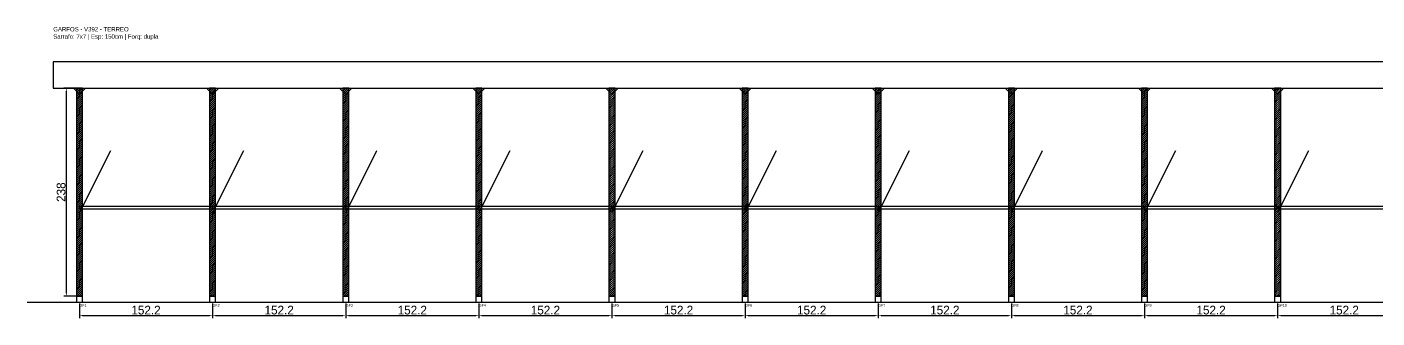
# Model space of a CAD drawing. Header units: metres. Extents: x -30 to 3135, y -25 to 308.
# Drawn here: x -30 to 1514, y -25 to 308 of the extents above; entities that cross this region are included whole.
import ezdxf

# ---------------------------------------------------------------- set-up
doc = ezdxf.new("R2010")
doc.units = ezdxf.units.M
for name, color, linetype in [('BARRA_ANCORAGEM', 1, 'Continuous'), ('COTA', 241, 'Continuous'), ('GARFOS OK', 3, 'Continuous'), ('NOME DA VIGA', 6, 'Continuous'), ('SARR_7x7', 40, 'Continuous'), ('TIRAS REESCORAMENTO', 252, 'Continuous'), ('VIGAS', 3, 'Continuous')]:
    doc.layers.add(name, color=color, linetype=linetype)
doc.dimstyles.new('EZ DXF', dxfattribs={"dimtxt": 10, "dimasz": 3.5, "dimexe": 3, "dimexo": 1.5, "dimgap": 1, "dimtad": 1, "dimdec": 1, "dimdsep": 46, "dimcen": 2.5, "dimazin": 3, "dimtfac": 1, "dimtmove": 0, "dimatfit": 3})

msp = doc.modelspace()

# ---------------------------------------------------------------- hatches: boundary and pattern name
at = {"layer": 'COTA'}
h = msp.add_hatch(dxfattribs=at)
h.set_pattern_fill('ANSI31', scale=0.5)
h.paths.add_polyline_path([(26.5, 0), (33.5, 0), (33.5, 238), (26.5, 238)])
h = msp.add_hatch(dxfattribs=at)
h.set_pattern_fill('ANSI31', scale=0.5)
h.paths.add_polyline_path([(178.74, 0), (185.74, 0), (185.74, 238), (178.74, 238)])
h = msp.add_hatch(dxfattribs=at)
h.set_pattern_fill('ANSI31', scale=0.5)
h.paths.add_polyline_path([(330.98, 0), (337.98, 0), (337.98, 238), (330.98, 238)])
h = msp.add_hatch(dxfattribs=at)
h.set_pattern_fill('ANSI31', scale=0.5)
h.paths.add_polyline_path([(483.22, 0), (490.22, 0), (490.22, 238), (483.22, 238)])
h = msp.add_hatch(dxfattribs=at)
h.set_pattern_fill('ANSI31', scale=0.5)
h.paths.add_polyline_path([(635.46, 0), (642.46, 0), (642.46, 238), (635.46, 238)])
h = msp.add_hatch(dxfattribs=at)
h.set_pattern_fill('ANSI31', scale=0.5)
h.paths.add_polyline_path([(787.7, 0), (794.7, 0), (794.7, 238), (787.7, 238)])
h = msp.add_hatch(dxfattribs=at)
h.set_pattern_fill('ANSI31', scale=0.5)
h.paths.add_polyline_path([(939.94, 0), (946.94, 0), (946.94, 238), (939.94, 238)])
h = msp.add_hatch(dxfattribs=at)
h.set_pattern_fill('ANSI31', scale=0.5)
h.paths.add_polyline_path([(1092.18, 0), (1099.18, 0), (1099.18, 238), (1092.18, 238)])
h = msp.add_hatch(dxfattribs=at)
h.set_pattern_fill('ANSI31', scale=0.5)
h.paths.add_polyline_path([(1244.42, 0), (1251.42, 0), (1251.42, 238), (1244.42, 238)])
h = msp.add_hatch(dxfattribs=at)
h.set_pattern_fill('ANSI31', scale=0.5)
h.paths.add_polyline_path([(1396.66, 0), (1403.66, 0), (1403.66, 238), (1396.66, 238)])

# ---------------------------------------------------------------- linework, layer by layer
at = {"layer": 'BARRA_ANCORAGEM'}
for p, q in [((30, 95.2), (65.7, 166.6)), ((182.24, 95.2), (217.94, 166.6)), ((334.48, 95.2), (370.18, 166.6)), ((486.72, 95.2), (522.42, 166.6)), ((638.96, 95.2), (674.66, 166.6)), ((791.2, 95.2), (826.9, 166.6)), ((943.44, 95.2), (979.14, 166.6)), ((1095.68, 95.2), (1131.38, 166.6)), ((1247.92, 95.2), (1283.62, 166.6)), ((1400.16, 95.2), (1435.86, 166.6))]:
    msp.add_line(p, q, dxfattribs=at)
at = {"layer": 'GARFOS OK'}
for p, q in [((30, 231), (23, 238)), ((23, 238), (37, 238)), ((30, 231), (37, 238)), ((182.24, 231), (175.24, 238)), ((175.24, 238), (189.24, 238)), ((182.24, 231), (189.24, 238)), ((334.48, 231), (327.48, 238)), ((327.48, 238), (341.48, 238)), ((334.48, 231), (341.48, 238)), ((486.72, 231), (479.72, 238)), ((479.72, 238), (493.72, 238)), ((486.72, 231), (493.72, 238)), ((638.96, 231), (631.96, 238)), ((631.96, 238), (645.96, 238)), ((638.96, 231), (645.96, 238)), ((791.2, 231), (784.2, 238)), ((784.2, 238), (798.2, 238)), ((791.2, 231), (798.2, 238)), ((943.44, 231), (936.44, 238)), ((936.44, 238), (950.44, 238)), ((943.44, 231), (950.44, 238)), ((1095.68, 231), (1088.68, 238)), ((1088.68, 238), (1102.68, 238)), ((1095.68, 231), (1102.68, 238)), ((1247.92, 231), (1240.92, 238)), ((1240.92, 238), (1254.92, 238)), ((1247.92, 231), (1254.92, 238)), ((1400.16, 231), (1393.16, 238)), ((1393.16, 238), (1407.16, 238)), ((1400.16, 231), (1407.16, 238))]:
    msp.add_line(p, q, dxfattribs=at)
at = {"layer": 'GARFOS OK', "linetype": 'CONTINUOUS'}
msp.add_line((-30, -7), (3134.81, -7), dxfattribs=at)
at = {"layer": 'GARFOS OK'}
for points in [[(26.5, 0), (33.5, 0), (33.5, 238), (26.5, 238), (26.5, 0)], [(178.74, 0), (185.74, 0), (185.74, 238), (178.74, 238), (178.74, 0)], [(330.98, 0), (337.98, 0), (337.98, 238), (330.98, 238), (330.98, 0)], [(483.22, 0), (490.22, 0), (490.22, 238), (483.22, 238), (483.22, 0)], [(635.46, 0), (642.46, 0), (642.46, 238), (635.46, 238), (635.46, 0)], [(787.7, 0), (794.7, 0), (794.7, 238), (787.7, 238), (787.7, 0)], [(939.94, 0), (946.94, 0), (946.94, 238), (939.94, 238), (939.94, 0)], [(1092.18, 0), (1099.18, 0), (1099.18, 238), (1092.18, 238), (1092.18, 0)], [(1244.42, 0), (1251.42, 0), (1251.42, 238), (1244.42, 238), (1244.42, 0)], [(1396.66, 0), (1403.66, 0), (1403.66, 238), (1396.66, 238), (1396.66, 0)]]:
    msp.add_lwpolyline(points, dxfattribs=at)
at = {"layer": 'SARR_7x7'}
for points in [[(26.5, -7), (33.5, -7), (33.5, 0), (26.5, 0), (26.5, -7)], [(178.74, -7), (185.74, -7), (185.74, 0), (178.74, 0), (178.74, -7)], [(330.98, -7), (337.98, -7), (337.98, 0), (330.98, 0), (330.98, -7)], [(483.22, -7), (490.22, -7), (490.22, 0), (483.22, 0), (483.22, -7)], [(635.46, -7), (642.46, -7), (642.46, 0), (635.46, 0), (635.46, -7)], [(787.7, -7), (794.7, -7), (794.7, 0), (787.7, 0), (787.7, -7)], [(939.94, -7), (946.94, -7), (946.94, 0), (939.94, 0), (939.94, -7)], [(1092.18, -7), (1099.18, -7), (1099.18, 0), (1092.18, 0), (1092.18, -7)], [(1244.42, -7), (1251.42, -7), (1251.42, 0), (1244.42, 0), (1244.42, -7)], [(1396.66, -7), (1403.66, -7), (1403.66, 0), (1396.66, 0), (1396.66, -7)]]:
    msp.add_lwpolyline(points, dxfattribs=at)
at = {"layer": 'TIRAS REESCORAMENTO'}
for points in [[(30, 100), (182.24, 100), (182.24, 102.5), (30, 102.5), (30, 100)], [(182.24, 100), (334.48, 100), (334.48, 102.5), (182.24, 102.5), (182.24, 100)], [(334.48, 100), (486.72, 100), (486.72, 102.5), (334.48, 102.5), (334.48, 100)], [(486.72, 100), (638.96, 100), (638.96, 102.5), (486.72, 102.5), (486.72, 100)], [(638.96, 100), (791.2, 100), (791.2, 102.5), (638.96, 102.5), (638.96, 100)], [(791.2, 100), (943.44, 100), (943.44, 102.5), (791.2, 102.5), (791.2, 100)], [(943.44, 100), (1095.68, 100), (1095.68, 102.5), (943.44, 102.5), (943.44, 100)], [(1095.68, 100), (1247.92, 100), (1247.92, 102.5), (1095.68, 102.5), (1095.68, 100)], [(1247.92, 100), (1400.16, 100), (1400.16, 102.5), (1247.92, 102.5), (1247.92, 100)], [(1400.16, 100), (1552.41, 100), (1552.41, 102.5), (1400.16, 102.5), (1400.16, 100)]]:
    msp.add_lwpolyline(points, dxfattribs=at)
at = {"layer": 'VIGAS'}
msp.add_lwpolyline([(0, 238), (3104.81, 238), (3104.81, 268), (0, 268), (0, 238)], dxfattribs=at)

# ---------------------------------------------------------------- texts
at = {"layer": 'NOME DA VIGA'}
for s, p in [('GF1', (30, -12)), ('GF2', (182.24, -12)), ('GF3', (334.48, -12)), ('GF4', (486.72, -12)), ('GF5', (638.96, -12)), ('GF6', (791.2, -12)), ('GF7', (943.44, -12)), ('GF8', (1095.68, -12)), ('GF9', (1247.92, -12)), ('GF10', (1400.16, -12))]:
    msp.add_text(s, height=3, dxfattribs=at).set_placement(p)
at = {"layer": 'NOME DA VIGA', "insert": (0, 293), "char_height": 5, "attachment_point": 7}
msp.add_mtext('GARFOS - V392 - TERREO\\PSarrafo: 7x7 | Esp: 150cm | Forq: dupla', dxfattribs=at)

# ---------------------------------------------------------------- dimensions: what is measured, and where the dimension line sits
at = {"layer": 'COTA'}
msp.add_linear_dim(base=(15, 0), p1=(30, 0), p2=(30, 238), angle=90, dimstyle='EZ DXF', dxfattribs=at).render()
for base, p1, p2 in [((30, -22), (30, -7), (182.24, -7)), ((182.24, -22), (182.24, -7), (334.48, -7)), ((334.48, -22), (334.48, -7), (486.72, -7)), ((486.72, -22), (486.72, -7), (638.96, -7)), ((638.96, -22), (638.96, -7), (791.2, -7)), ((791.2, -22), (791.2, -7), (943.44, -7)), ((943.44, -22), (943.44, -7), (1095.68, -7)), ((1095.68, -22), (1095.68, -7), (1247.92, -7)), ((1247.92, -22), (1247.92, -7), (1400.16, -7)), ((1400.1647, -22), (1400.1647, -7), (1552.4053, -7))]:
    msp.add_linear_dim(base=base, p1=p1, p2=p2, dimstyle='EZ DXF', dxfattribs=at).render()

doc.saveas('drawing.dxf')
